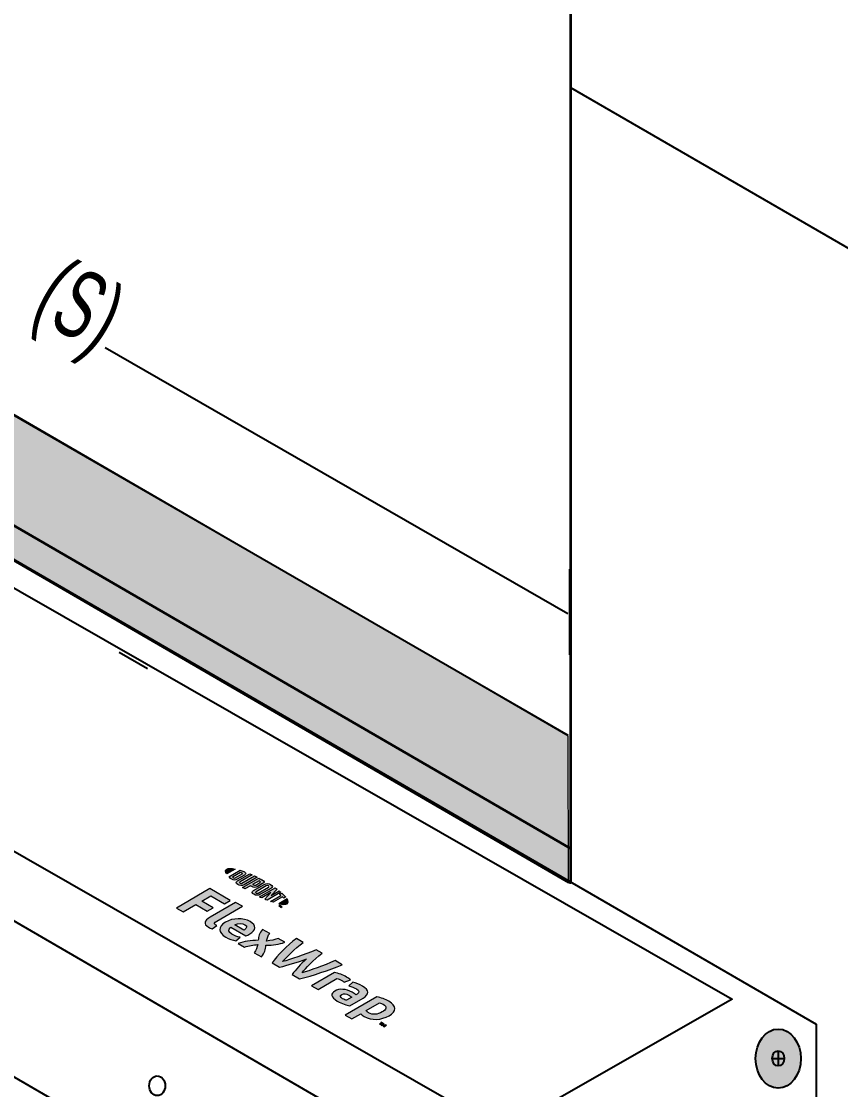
# Model space of a CAD drawing. Header units: inches. Extents: x -17.6 to 82.3, y -15.1 to 23.2.
# Drawn here: x 0.736 to 2.58, y -1.891 to 0.512 of the extents above; entities that cross this region are included whole.
import ezdxf

# ---------------------------------------------------------------- set-up
doc = ezdxf.new("R2010")
doc.units = ezdxf.units.IN
doc.header["$MEASUREMENT"] = 0
doc.layers.add('G-ANNO-TTLB', color=7, linetype='Continuous', lineweight=0)
doc.layers.add('TYVEK', color=7, linetype='Continuous', lineweight=0)

# ---------------------------------------------------------------- blocks, each defined once
blk = doc.blocks.new('Block_47')
at = {"layer": 'TYVEK', "true_color": 0x000000, "transparency": 33554687}
h = blk.add_hatch(color=18, dxfattribs=at)
h.dxf.hatch_style = 2
edge = h.paths.add_edge_path()
edge.add_spline(control_points=[(1.0852, -1.4827), (1.0852, -1.4827), (1.1601, -1.4391), (1.1601, -1.4391), (1.1601, -1.4391), (1.2061, -1.4655), (1.2061, -1.4655), (1.2061, -1.4655), (1.1931, -1.4731), (1.1931, -1.4731), (1.1931, -1.4731), (1.1625, -1.4556), (1.1625, -1.4556), (1.1625, -1.4556), (1.1422, -1.4674), (1.1422, -1.4674), (1.1422, -1.4674), (1.1679, -1.4821), (1.1679, -1.4821), (1.1679, -1.4821), (1.1548, -1.4897), (1.1548, -1.4897), (1.1548, -1.4897), (1.1291, -1.475), (1.1291, -1.475), (1.1291, -1.475), (1.1006, -1.4915), (1.1006, -1.4915), (1.1006, -1.4915), (1.0852, -1.4827), (1.0852, -1.4827)], knot_values=[0, 0, 0, 0, 1, 1, 1, 2, 2, 2, 3, 3, 3, 4, 4, 4, 5, 5, 5, 6, 6, 6, 7, 7, 7, 8, 8, 8, 9, 9, 9, 10, 10, 10, 10], degree=3, periodic=0)
h = blk.add_hatch(color=18, dxfattribs=at)
h.dxf.hatch_style = 2
edge = h.paths.add_edge_path()
edge.add_spline(control_points=[(1.176, -1.5119), (1.1703, -1.5153), (1.1687, -1.518), (1.173, -1.5205), (1.1741, -1.5211), (1.1752, -1.5216), (1.1764, -1.5221), (1.1764, -1.5221), (1.1658, -1.5295), (1.1658, -1.5295), (1.1634, -1.5285), (1.1596, -1.5269), (1.1574, -1.5256), (1.145, -1.5185), (1.1481, -1.511), (1.1609, -1.5035), (1.1609, -1.5035), (1.2181, -1.4703), (1.2181, -1.4703), (1.2181, -1.4703), (1.2339, -1.4784), (1.2339, -1.4784), (1.2339, -1.4784), (1.176, -1.5119), (1.176, -1.5119)], knot_values=[0, 0, 0, 0, 1, 1, 1, 2, 2, 2, 3, 3, 3, 4, 4, 4, 5, 5, 5, 6, 6, 6, 7, 7, 7, 8, 8, 8, 8], degree=3, periodic=0)
h = blk.add_hatch(color=18, dxfattribs=at)
h.dxf.hatch_style = 2
edge = h.paths.add_edge_path()
edge.add_spline(control_points=[(1.2164, -1.5204), (1.2164, -1.5204), (1.2369, -1.5322), (1.2369, -1.5322), (1.2369, -1.5322), (1.2382, -1.5315), (1.2382, -1.5315), (1.2442, -1.528), (1.2454, -1.5236), (1.2394, -1.5202), (1.2332, -1.5166), (1.2247, -1.5167), (1.2164, -1.5204)], knot_values=[0, 0, 0, 0, 1, 1, 1, 2, 2, 2, 3, 3, 3, 4, 4, 4, 4], degree=3, periodic=0)
edge = h.paths.add_edge_path()
edge.add_spline(control_points=[(1.2189, -1.5567), (1.2121, -1.5553), (1.2035, -1.5521), (1.1964, -1.548), (1.179, -1.538), (1.1781, -1.5249), (1.1958, -1.5145), (1.2129, -1.5046), (1.2353, -1.5042), (1.2512, -1.5133), (1.2654, -1.5214), (1.2647, -1.5325), (1.2503, -1.5409), (1.2471, -1.5427), (1.2441, -1.5442), (1.2418, -1.5454), (1.2418, -1.5454), (1.2076, -1.5258), (1.2076, -1.5258), (1.2005, -1.5315), (1.2017, -1.5367), (1.2103, -1.5417), (1.2156, -1.5447), (1.2219, -1.5469), (1.2285, -1.5485), (1.2285, -1.5485), (1.2189, -1.5567), (1.2189, -1.5567)], knot_values=[0, 0, 0, 0, 1, 1, 1, 2, 2, 2, 3, 3, 3, 4, 4, 4, 5, 5, 5, 6, 6, 6, 7, 7, 7, 8, 8, 8, 9, 9, 9, 9], degree=3, periodic=0)
h = blk.add_hatch(color=18, dxfattribs=at)
h.dxf.hatch_style = 2
edge = h.paths.add_edge_path()
edge.add_spline(control_points=[(1.2694, -1.5553), (1.2701, -1.5465), (1.2717, -1.5389), (1.2791, -1.5308), (1.2791, -1.5308), (1.2952, -1.54), (1.2952, -1.54), (1.2918, -1.5436), (1.2892, -1.5506), (1.2879, -1.5569), (1.2978, -1.5557), (1.3075, -1.5541), (1.3143, -1.551), (1.3143, -1.551), (1.3294, -1.5597), (1.3294, -1.5597), (1.3155, -1.5645), (1.3029, -1.5664), (1.2866, -1.5665), (1.2857, -1.576), (1.2835, -1.5834), (1.2765, -1.5925), (1.2765, -1.5925), (1.2604, -1.5833), (1.2604, -1.5833), (1.2642, -1.5785), (1.2668, -1.5707), (1.2682, -1.5647), (1.2582, -1.5658), (1.2478, -1.5673), (1.2387, -1.5708), (1.2387, -1.5708), (1.2243, -1.5625), (1.2243, -1.5625), (1.2381, -1.5576), (1.2517, -1.5555), (1.2694, -1.5553)], knot_values=[0, 0, 0, 0, 1, 1, 1, 2, 2, 2, 3, 3, 3, 4, 4, 4, 5, 5, 5, 6, 6, 6, 7, 7, 7, 8, 8, 8, 9, 9, 9, 10, 10, 10, 11, 11, 11, 12, 12, 12, 12], degree=3, periodic=0)
h = blk.add_hatch(color=18, dxfattribs=at)
h.dxf.hatch_style = 2
edge = h.paths.add_edge_path()
edge.add_spline(control_points=[(1.4421, -1.601), (1.4421, -1.601), (1.4579, -1.6101), (1.4579, -1.6101), (1.4288, -1.6222), (1.3922, -1.6352), (1.3625, -1.6419), (1.3625, -1.6419), (1.3455, -1.6321), (1.3455, -1.6321), (1.3536, -1.6213), (1.3646, -1.6095), (1.3782, -1.597), (1.3565, -1.6048), (1.3361, -1.6113), (1.3173, -1.616), (1.3173, -1.616), (1.3004, -1.6062), (1.3004, -1.6062), (1.3123, -1.5893), (1.3341, -1.5678), (1.3551, -1.551), (1.3551, -1.551), (1.3707, -1.56), (1.3707, -1.56), (1.3515, -1.5751), (1.3321, -1.5933), (1.324, -1.6031), (1.3412, -1.5985), (1.3731, -1.5883), (1.3995, -1.5766), (1.3995, -1.5766), (1.4134, -1.5845), (1.4134, -1.5845), (1.3933, -1.5999), (1.3757, -1.6183), (1.3679, -1.6283), (1.3847, -1.6235), (1.4163, -1.6123), (1.4421, -1.601)], knot_values=[0, 0, 0, 0, 1, 1, 1, 2, 2, 2, 3, 3, 3, 4, 4, 4, 5, 5, 5, 6, 6, 6, 7, 7, 7, 8, 8, 8, 9, 9, 9, 10, 10, 10, 11, 11, 11, 12, 12, 12, 13, 13, 13, 13], degree=3, periodic=0)
h = blk.add_hatch(color=18, dxfattribs=at)
h.dxf.hatch_style = 2
edge = h.paths.add_edge_path()
edge.add_spline(control_points=[(1.4682, -1.6379), (1.4721, -1.6401), (1.4753, -1.6425), (1.4769, -1.644), (1.4769, -1.644), (1.4627, -1.6498), (1.4627, -1.6498), (1.4615, -1.6484), (1.4594, -1.6469), (1.4572, -1.6456), (1.4532, -1.6433), (1.4497, -1.6422), (1.4464, -1.6415), (1.4464, -1.6415), (1.4044, -1.6659), (1.4044, -1.6659), (1.4044, -1.6659), (1.3895, -1.6574), (1.3895, -1.6574), (1.3895, -1.6574), (1.4408, -1.6276), (1.4408, -1.6276), (1.4495, -1.6293), (1.4604, -1.6334), (1.4682, -1.6379)], knot_values=[0, 0, 0, 0, 1, 1, 1, 2, 2, 2, 3, 3, 3, 4, 4, 4, 5, 5, 5, 6, 6, 6, 7, 7, 7, 8, 8, 8, 8], degree=3, periodic=0)
h = blk.add_hatch(color=18, dxfattribs=at)
h.dxf.hatch_style = 2
edge = h.paths.add_edge_path()
edge.add_spline(control_points=[(1.4682, -1.6901), (1.4682, -1.6901), (1.4797, -1.6834), (1.4797, -1.6834), (1.4777, -1.6817), (1.4755, -1.68), (1.4729, -1.6785), (1.4679, -1.6757), (1.4621, -1.6746), (1.4571, -1.6775), (1.4526, -1.6801), (1.4534, -1.6833), (1.4592, -1.6866), (1.4624, -1.6885), (1.4658, -1.6897), (1.4682, -1.6901)], knot_values=[0, 0, 0, 0, 1, 1, 1, 2, 2, 2, 3, 3, 3, 4, 4, 4, 5, 5, 5, 5], degree=3, periodic=0)
edge = h.paths.add_edge_path()
edge.add_spline(control_points=[(1.4471, -1.6919), (1.4323, -1.6834), (1.432, -1.675), (1.4416, -1.6694), (1.4522, -1.6632), (1.4672, -1.6646), (1.4803, -1.672), (1.4833, -1.6737), (1.4867, -1.6762), (1.489, -1.678), (1.489, -1.678), (1.4916, -1.6765), (1.4916, -1.6765), (1.4981, -1.6727), (1.4974, -1.6688), (1.4902, -1.6646), (1.4854, -1.6619), (1.4796, -1.6594), (1.4734, -1.6579), (1.4734, -1.6579), (1.4822, -1.6497), (1.4822, -1.6497), (1.4888, -1.6512), (1.4975, -1.6547), (1.5041, -1.6585), (1.52, -1.6676), (1.5195, -1.677), (1.5051, -1.6854), (1.5051, -1.6854), (1.4753, -1.7027), (1.4753, -1.7027), (1.4686, -1.7014), (1.4579, -1.6981), (1.4471, -1.6919)], knot_values=[0, 0, 0, 0, 1, 1, 1, 2, 2, 2, 3, 3, 3, 4, 4, 4, 5, 5, 5, 6, 6, 6, 7, 7, 7, 8, 8, 8, 9, 9, 9, 10, 10, 10, 11, 11, 11, 11], degree=3, periodic=0)
h = blk.add_hatch(color=18, dxfattribs=at)
h.dxf.hatch_style = 2
edge = h.paths.add_edge_path()
edge.add_spline(control_points=[(1.5175, -1.7182), (1.527, -1.7237), (1.5372, -1.7229), (1.5482, -1.7165), (1.5579, -1.7109), (1.5602, -1.7048), (1.5504, -1.6991), (1.5477, -1.6976), (1.5452, -1.6968), (1.542, -1.696), (1.542, -1.696), (1.5121, -1.7134), (1.5121, -1.7134), (1.5133, -1.7151), (1.5143, -1.7164), (1.5175, -1.7182)], knot_values=[0, 0, 0, 0, 1, 1, 1, 2, 2, 2, 3, 3, 3, 4, 4, 4, 5, 5, 5, 5], degree=3, periodic=0)
edge = h.paths.add_edge_path()
edge.add_spline(control_points=[(1.5076, -1.7264), (1.5039, -1.7243), (1.5017, -1.7225), (1.5, -1.7204), (1.5, -1.7204), (1.4796, -1.7322), (1.4796, -1.7322), (1.4796, -1.7322), (1.4648, -1.7237), (1.4648, -1.7237), (1.4648, -1.7237), (1.5362, -1.6823), (1.5362, -1.6823), (1.5452, -1.6842), (1.5556, -1.6881), (1.5633, -1.6925), (1.581, -1.7027), (1.5809, -1.715), (1.5638, -1.7249), (1.5462, -1.7351), (1.5245, -1.7361), (1.5076, -1.7264)], knot_values=[0, 0, 0, 0, 1, 1, 1, 2, 2, 2, 3, 3, 3, 4, 4, 4, 5, 5, 5, 6, 6, 6, 7, 7, 7, 7], degree=3, periodic=0)
h = blk.add_hatch(color=18, dxfattribs=at)
h.dxf.hatch_style = 2
edge = h.paths.add_edge_path()
edge.add_spline(control_points=[(1.5527, -1.7436), (1.552, -1.7447), (1.5516, -1.7455), (1.5512, -1.7464), (1.5528, -1.7462), (1.5542, -1.746), (1.5561, -1.7455), (1.5561, -1.7455), (1.5576, -1.7464), (1.5576, -1.7464), (1.5576, -1.7464), (1.5521, -1.7496), (1.5521, -1.7496), (1.5521, -1.7496), (1.5507, -1.7488), (1.5507, -1.7488), (1.5507, -1.7488), (1.5533, -1.7473), (1.5533, -1.7473), (1.5533, -1.7473), (1.5542, -1.7469), (1.5542, -1.7469), (1.553, -1.7471), (1.5516, -1.7473), (1.5504, -1.7475), (1.5504, -1.7475), (1.5494, -1.7469), (1.5494, -1.7469), (1.5496, -1.7462), (1.55, -1.7454), (1.5504, -1.7446), (1.5504, -1.7446), (1.5496, -1.7452), (1.5496, -1.7452), (1.5496, -1.7452), (1.547, -1.7467), (1.547, -1.7467), (1.547, -1.7467), (1.5456, -1.7459), (1.5456, -1.7459), (1.5456, -1.7459), (1.5512, -1.7427), (1.5512, -1.7427), (1.5512, -1.7427), (1.5527, -1.7436), (1.5527, -1.7436)], knot_values=[0, 0, 0, 0, 1, 1, 1, 2, 2, 2, 3, 3, 3, 4, 4, 4, 5, 5, 5, 6, 6, 6, 7, 7, 7, 8, 8, 8, 9, 9, 9, 10, 10, 10, 11, 11, 11, 12, 12, 12, 13, 13, 13, 14, 14, 14, 15, 15, 15, 15], degree=3, periodic=0)
edge = h.paths.add_edge_path()
edge.add_spline(control_points=[(1.5463, -1.7413), (1.5463, -1.7413), (1.5448, -1.7405), (1.5448, -1.7405), (1.5448, -1.7405), (1.5461, -1.7397), (1.5461, -1.7397), (1.5461, -1.7397), (1.5506, -1.7423), (1.5506, -1.7423), (1.5506, -1.7423), (1.5493, -1.743), (1.5493, -1.743), (1.5493, -1.743), (1.5478, -1.7422), (1.5478, -1.7422), (1.5478, -1.7422), (1.5435, -1.7447), (1.5435, -1.7447), (1.5435, -1.7447), (1.542, -1.7438), (1.542, -1.7438), (1.542, -1.7438), (1.5463, -1.7413), (1.5463, -1.7413)], knot_values=[0, 0, 0, 0, 1, 1, 1, 2, 2, 2, 3, 3, 3, 4, 4, 4, 5, 5, 5, 6, 6, 6, 7, 7, 7, 8, 8, 8, 8], degree=3, periodic=0)
at = {"layer": 'TYVEK'}
for points, knots in [([(1.0852, -1.4827), (1.0852, -1.4827), (1.1601, -1.4391), (1.1601, -1.4391), (1.1601, -1.4391), (1.2061, -1.4655), (1.2061, -1.4655), (1.2061, -1.4655), (1.1931, -1.4731), (1.1931, -1.4731), (1.1931, -1.4731), (1.1625, -1.4556), (1.1625, -1.4556), (1.1625, -1.4556), (1.1422, -1.4674), (1.1422, -1.4674), (1.1422, -1.4674), (1.1679, -1.4821), (1.1679, -1.4821), (1.1679, -1.4821), (1.1548, -1.4897), (1.1548, -1.4897), (1.1548, -1.4897), (1.1291, -1.475), (1.1291, -1.475), (1.1291, -1.475), (1.1006, -1.4915), (1.1006, -1.4915), (1.1006, -1.4915), (1.0852, -1.4827), (1.0852, -1.4827)], [0, 0, 0, 0, 1, 1, 1, 2, 2, 2, 3, 3, 3, 4, 4, 4, 5, 5, 5, 6, 6, 6, 7, 7, 7, 8, 8, 8, 9, 9, 9, 10, 10, 10, 10]), ([(1.176, -1.5119), (1.1703, -1.5153), (1.1687, -1.518), (1.173, -1.5205), (1.1741, -1.5211), (1.1752, -1.5216), (1.1764, -1.5221), (1.1764, -1.5221), (1.1658, -1.5295), (1.1658, -1.5295), (1.1634, -1.5285), (1.1596, -1.5269), (1.1574, -1.5256), (1.145, -1.5185), (1.1481, -1.511), (1.1609, -1.5035), (1.1609, -1.5035), (1.2181, -1.4703), (1.2181, -1.4703), (1.2181, -1.4703), (1.2339, -1.4784), (1.2339, -1.4784), (1.2339, -1.4784), (1.176, -1.5119), (1.176, -1.5119)], [0, 0, 0, 0, 1, 1, 1, 2, 2, 2, 3, 3, 3, 4, 4, 4, 5, 5, 5, 6, 6, 6, 7, 7, 7, 8, 8, 8, 8]), ([(1.2189, -1.5567), (1.2121, -1.5553), (1.2035, -1.5521), (1.1964, -1.548), (1.179, -1.538), (1.1781, -1.5249), (1.1958, -1.5145), (1.2129, -1.5046), (1.2353, -1.5042), (1.2512, -1.5133), (1.2654, -1.5214), (1.2647, -1.5325), (1.2503, -1.5409), (1.2471, -1.5427), (1.2441, -1.5442), (1.2418, -1.5454), (1.2418, -1.5454), (1.2076, -1.5258), (1.2076, -1.5258), (1.2005, -1.5315), (1.2017, -1.5367), (1.2103, -1.5417), (1.2156, -1.5447), (1.2219, -1.5469), (1.2285, -1.5485), (1.2285, -1.5485), (1.2189, -1.5567), (1.2189, -1.5567)], [0, 0, 0, 0, 1, 1, 1, 2, 2, 2, 3, 3, 3, 4, 4, 4, 5, 5, 5, 6, 6, 6, 7, 7, 7, 8, 8, 8, 9, 9, 9, 9]), ([(1.2164, -1.5204), (1.2164, -1.5204), (1.2369, -1.5322), (1.2369, -1.5322), (1.2369, -1.5322), (1.2382, -1.5315), (1.2382, -1.5315), (1.2442, -1.528), (1.2454, -1.5236), (1.2394, -1.5202), (1.2332, -1.5166), (1.2247, -1.5167), (1.2164, -1.5204)], [0, 0, 0, 0, 1, 1, 1, 2, 2, 2, 3, 3, 3, 4, 4, 4, 4]), ([(1.2694, -1.5553), (1.2701, -1.5465), (1.2717, -1.5389), (1.2791, -1.5308), (1.2791, -1.5308), (1.2952, -1.54), (1.2952, -1.54), (1.2918, -1.5436), (1.2892, -1.5506), (1.2879, -1.5569), (1.2978, -1.5557), (1.3075, -1.5541), (1.3143, -1.551), (1.3143, -1.551), (1.3294, -1.5597), (1.3294, -1.5597), (1.3155, -1.5645), (1.3029, -1.5664), (1.2866, -1.5665), (1.2857, -1.576), (1.2835, -1.5834), (1.2765, -1.5925), (1.2765, -1.5925), (1.2604, -1.5833), (1.2604, -1.5833), (1.2642, -1.5785), (1.2668, -1.5707), (1.2682, -1.5647), (1.2582, -1.5658), (1.2478, -1.5673), (1.2387, -1.5708), (1.2387, -1.5708), (1.2243, -1.5625), (1.2243, -1.5625), (1.2381, -1.5576), (1.2517, -1.5555), (1.2694, -1.5553)], [0, 0, 0, 0, 1, 1, 1, 2, 2, 2, 3, 3, 3, 4, 4, 4, 5, 5, 5, 6, 6, 6, 7, 7, 7, 8, 8, 8, 9, 9, 9, 10, 10, 10, 11, 11, 11, 12, 12, 12, 12]), ([(1.4421, -1.601), (1.4421, -1.601), (1.4579, -1.6101), (1.4579, -1.6101), (1.4288, -1.6222), (1.3922, -1.6352), (1.3625, -1.6419), (1.3625, -1.6419), (1.3455, -1.6321), (1.3455, -1.6321), (1.3536, -1.6213), (1.3646, -1.6095), (1.3782, -1.597), (1.3565, -1.6048), (1.3361, -1.6113), (1.3173, -1.616), (1.3173, -1.616), (1.3004, -1.6062), (1.3004, -1.6062), (1.3123, -1.5893), (1.3341, -1.5678), (1.3551, -1.551), (1.3551, -1.551), (1.3707, -1.56), (1.3707, -1.56), (1.3515, -1.5751), (1.3321, -1.5933), (1.324, -1.6031), (1.3412, -1.5985), (1.3731, -1.5883), (1.3995, -1.5766), (1.3995, -1.5766), (1.4134, -1.5845), (1.4134, -1.5845), (1.3933, -1.5999), (1.3757, -1.6183), (1.3679, -1.6283), (1.3847, -1.6235), (1.4163, -1.6123), (1.4421, -1.601)], [0, 0, 0, 0, 1, 1, 1, 2, 2, 2, 3, 3, 3, 4, 4, 4, 5, 5, 5, 6, 6, 6, 7, 7, 7, 8, 8, 8, 9, 9, 9, 10, 10, 10, 11, 11, 11, 12, 12, 12, 13, 13, 13, 13]), ([(1.4682, -1.6379), (1.4721, -1.6401), (1.4753, -1.6425), (1.4769, -1.644), (1.4769, -1.644), (1.4627, -1.6498), (1.4627, -1.6498), (1.4615, -1.6484), (1.4594, -1.6469), (1.4572, -1.6456), (1.4532, -1.6433), (1.4497, -1.6422), (1.4464, -1.6415), (1.4464, -1.6415), (1.4044, -1.6659), (1.4044, -1.6659), (1.4044, -1.6659), (1.3895, -1.6574), (1.3895, -1.6574), (1.3895, -1.6574), (1.4408, -1.6276), (1.4408, -1.6276), (1.4495, -1.6293), (1.4604, -1.6334), (1.4682, -1.6379)], [0, 0, 0, 0, 1, 1, 1, 2, 2, 2, 3, 3, 3, 4, 4, 4, 5, 5, 5, 6, 6, 6, 7, 7, 7, 8, 8, 8, 8]), ([(1.4471, -1.6919), (1.4323, -1.6834), (1.432, -1.675), (1.4416, -1.6694), (1.4522, -1.6632), (1.4672, -1.6646), (1.4803, -1.672), (1.4833, -1.6737), (1.4867, -1.6762), (1.489, -1.678), (1.489, -1.678), (1.4916, -1.6765), (1.4916, -1.6765), (1.4981, -1.6727), (1.4974, -1.6688), (1.4902, -1.6646), (1.4854, -1.6619), (1.4796, -1.6594), (1.4734, -1.6579), (1.4734, -1.6579), (1.4822, -1.6497), (1.4822, -1.6497), (1.4888, -1.6512), (1.4975, -1.6547), (1.5041, -1.6585), (1.52, -1.6676), (1.5195, -1.677), (1.5051, -1.6854), (1.5051, -1.6854), (1.4753, -1.7027), (1.4753, -1.7027), (1.4686, -1.7014), (1.4579, -1.6981), (1.4471, -1.6919)], [0, 0, 0, 0, 1, 1, 1, 2, 2, 2, 3, 3, 3, 4, 4, 4, 5, 5, 5, 6, 6, 6, 7, 7, 7, 8, 8, 8, 9, 9, 9, 10, 10, 10, 11, 11, 11, 11]), ([(1.4682, -1.6901), (1.4682, -1.6901), (1.4797, -1.6834), (1.4797, -1.6834), (1.4777, -1.6817), (1.4755, -1.68), (1.4729, -1.6785), (1.4679, -1.6757), (1.4621, -1.6746), (1.4571, -1.6775), (1.4526, -1.6801), (1.4534, -1.6833), (1.4592, -1.6866), (1.4624, -1.6885), (1.4658, -1.6897), (1.4682, -1.6901)], [0, 0, 0, 0, 1, 1, 1, 2, 2, 2, 3, 3, 3, 4, 4, 4, 5, 5, 5, 5]), ([(1.5076, -1.7264), (1.5039, -1.7243), (1.5017, -1.7225), (1.5, -1.7204), (1.5, -1.7204), (1.4796, -1.7322), (1.4796, -1.7322), (1.4796, -1.7322), (1.4648, -1.7237), (1.4648, -1.7237), (1.4648, -1.7237), (1.5362, -1.6823), (1.5362, -1.6823), (1.5452, -1.6842), (1.5556, -1.6881), (1.5633, -1.6925), (1.581, -1.7027), (1.5809, -1.715), (1.5638, -1.7249), (1.5462, -1.7351), (1.5245, -1.7361), (1.5076, -1.7264)], [0, 0, 0, 0, 1, 1, 1, 2, 2, 2, 3, 3, 3, 4, 4, 4, 5, 5, 5, 6, 6, 6, 7, 7, 7, 7]), ([(1.5175, -1.7182), (1.527, -1.7237), (1.5372, -1.7229), (1.5482, -1.7165), (1.5579, -1.7109), (1.5602, -1.7048), (1.5504, -1.6991), (1.5477, -1.6976), (1.5452, -1.6968), (1.542, -1.696), (1.542, -1.696), (1.5121, -1.7134), (1.5121, -1.7134), (1.5133, -1.7151), (1.5143, -1.7164), (1.5175, -1.7182)], [0, 0, 0, 0, 1, 1, 1, 2, 2, 2, 3, 3, 3, 4, 4, 4, 5, 5, 5, 5]), ([(1.5463, -1.7413), (1.5463, -1.7413), (1.5448, -1.7405), (1.5448, -1.7405), (1.5448, -1.7405), (1.5461, -1.7397), (1.5461, -1.7397), (1.5461, -1.7397), (1.5506, -1.7423), (1.5506, -1.7423), (1.5506, -1.7423), (1.5493, -1.743), (1.5493, -1.743), (1.5493, -1.743), (1.5478, -1.7422), (1.5478, -1.7422), (1.5478, -1.7422), (1.5435, -1.7447), (1.5435, -1.7447), (1.5435, -1.7447), (1.542, -1.7438), (1.542, -1.7438), (1.542, -1.7438), (1.5463, -1.7413), (1.5463, -1.7413)], [0, 0, 0, 0, 1, 1, 1, 2, 2, 2, 3, 3, 3, 4, 4, 4, 5, 5, 5, 6, 6, 6, 7, 7, 7, 8, 8, 8, 8]), ([(1.5527, -1.7436), (1.552, -1.7447), (1.5516, -1.7455), (1.5512, -1.7464), (1.5528, -1.7462), (1.5542, -1.746), (1.5561, -1.7455), (1.5561, -1.7455), (1.5576, -1.7464), (1.5576, -1.7464), (1.5576, -1.7464), (1.5521, -1.7496), (1.5521, -1.7496), (1.5521, -1.7496), (1.5507, -1.7488), (1.5507, -1.7488), (1.5507, -1.7488), (1.5533, -1.7473), (1.5533, -1.7473), (1.5533, -1.7473), (1.5542, -1.7469), (1.5542, -1.7469), (1.553, -1.7471), (1.5516, -1.7473), (1.5504, -1.7475), (1.5504, -1.7475), (1.5494, -1.7469), (1.5494, -1.7469), (1.5496, -1.7462), (1.55, -1.7454), (1.5504, -1.7446), (1.5504, -1.7446), (1.5496, -1.7452), (1.5496, -1.7452), (1.5496, -1.7452), (1.547, -1.7467), (1.547, -1.7467), (1.547, -1.7467), (1.5456, -1.7459), (1.5456, -1.7459), (1.5456, -1.7459), (1.5512, -1.7427), (1.5512, -1.7427), (1.5512, -1.7427), (1.5527, -1.7436), (1.5527, -1.7436)], [0, 0, 0, 0, 1, 1, 1, 2, 2, 2, 3, 3, 3, 4, 4, 4, 5, 5, 5, 6, 6, 6, 7, 7, 7, 8, 8, 8, 9, 9, 9, 10, 10, 10, 11, 11, 11, 12, 12, 12, 13, 13, 13, 14, 14, 14, 15, 15, 15, 15])]:
    blk.add_open_spline(points, degree=3, knots=knots, dxfattribs=at)
blk = doc.blocks.new('Block_48')
at = {"layer": 'TYVEK', "true_color": 0x000000, "transparency": 33554687}
h = blk.add_hatch(color=18, dxfattribs=at)
h.dxf.hatch_style = 2
edge = h.paths.add_edge_path()
edge.add_spline(control_points=[(1.1986, -1.3951), (1.1951, -1.3971), (1.1953, -1.4009), (1.1984, -1.4059), (1.1984, -1.4059), (1.2172, -1.3949), (1.2172, -1.3949), (1.2086, -1.3931), (1.202, -1.3931), (1.1986, -1.3951)], knot_values=[0, 0, 0, 0, 1, 1, 1, 2, 2, 2, 3, 3, 3, 3], degree=3, periodic=0)
h = blk.add_hatch(color=18, dxfattribs=at)
h.dxf.hatch_style = 2
edge = h.paths.add_edge_path()
edge.add_spline(control_points=[(1.2178, -1.415), (1.2164, -1.4158), (1.215, -1.4156), (1.214, -1.415), (1.2132, -1.4145), (1.2122, -1.4136), (1.2115, -1.4129), (1.2115, -1.4129), (1.2295, -1.4025), (1.2295, -1.4025), (1.2308, -1.4029), (1.2323, -1.4034), (1.2331, -1.4039), (1.2342, -1.4045), (1.2346, -1.4053), (1.2331, -1.4061), (1.2331, -1.4061), (1.2178, -1.415), (1.2178, -1.415)], knot_values=[0, 0, 0, 0, 1, 1, 1, 2, 2, 2, 3, 3, 3, 4, 4, 4, 5, 5, 5, 6, 6, 6, 6], degree=3, periodic=0)
edge = h.paths.add_edge_path()
edge.add_spline(control_points=[(1.2385, -1.4016), (1.2369, -1.4006), (1.234, -1.3995), (1.2284, -1.3978), (1.2284, -1.3978), (1.2035, -1.4123), (1.2035, -1.4123), (1.2061, -1.4151), (1.2083, -1.4172), (1.21, -1.4181), (1.2138, -1.4203), (1.2182, -1.4202), (1.2219, -1.4181), (1.2219, -1.4181), (1.2384, -1.4084), (1.2384, -1.4084), (1.2421, -1.4063), (1.2423, -1.4037), (1.2385, -1.4016)], knot_values=[0, 0, 0, 0, 1, 1, 1, 2, 2, 2, 3, 3, 3, 4, 4, 4, 5, 5, 5, 6, 6, 6, 6], degree=3, periodic=0)
h = blk.add_hatch(color=18, dxfattribs=at)
h.dxf.hatch_style = 2
edge = h.paths.add_edge_path()
edge.add_spline(control_points=[(1.2328, -1.427), (1.2314, -1.4278), (1.23, -1.428), (1.2284, -1.4269), (1.2268, -1.4257), (1.2271, -1.425), (1.2288, -1.424), (1.2288, -1.424), (1.2559, -1.4083), (1.2559, -1.4083), (1.2546, -1.4077), (1.2516, -1.4064), (1.2503, -1.4058), (1.2503, -1.4058), (1.2228, -1.4217), (1.2228, -1.4217), (1.2185, -1.4243), (1.2189, -1.4265), (1.2234, -1.4298), (1.2275, -1.4327), (1.2327, -1.433), (1.2376, -1.4302), (1.2376, -1.4302), (1.2666, -1.4133), (1.2666, -1.4133), (1.2655, -1.4128), (1.2621, -1.4111), (1.261, -1.4106), (1.261, -1.4106), (1.2328, -1.427), (1.2328, -1.427)], knot_values=[0, 0, 0, 0, 1, 1, 1, 2, 2, 2, 3, 3, 3, 4, 4, 4, 5, 5, 5, 6, 6, 6, 7, 7, 7, 8, 8, 8, 9, 9, 9, 10, 10, 10, 10], degree=3, periodic=0)
h = blk.add_hatch(color=18, dxfattribs=at)
h.dxf.hatch_style = 2
edge = h.paths.add_edge_path()
edge.add_spline(control_points=[(1.2636, -1.4309), (1.262, -1.4318), (1.2607, -1.4319), (1.2586, -1.4307), (1.2586, -1.4307), (1.2568, -1.4297), (1.2568, -1.4297), (1.2568, -1.4297), (1.2712, -1.4213), (1.2712, -1.4213), (1.272, -1.4218), (1.2725, -1.422), (1.2729, -1.4223), (1.2752, -1.4236), (1.2748, -1.4243), (1.2732, -1.4253), (1.2732, -1.4253), (1.2636, -1.4309), (1.2636, -1.4309)], knot_values=[0, 0, 0, 0, 1, 1, 1, 2, 2, 2, 3, 3, 3, 4, 4, 4, 5, 5, 5, 6, 6, 6, 6], degree=3, periodic=0)
edge = h.paths.add_edge_path()
edge.add_spline(control_points=[(1.2784, -1.4195), (1.2775, -1.419), (1.2741, -1.4171), (1.2709, -1.4155), (1.2709, -1.4155), (1.2343, -1.4367), (1.2343, -1.4367), (1.2353, -1.4374), (1.2378, -1.439), (1.2393, -1.4398), (1.2393, -1.4398), (1.2517, -1.4326), (1.2517, -1.4326), (1.2517, -1.4326), (1.2537, -1.4338), (1.2537, -1.4338), (1.2591, -1.4369), (1.2638, -1.4368), (1.2685, -1.4341), (1.2685, -1.4341), (1.2792, -1.4278), (1.2792, -1.4278), (1.2838, -1.4252), (1.2835, -1.4224), (1.2784, -1.4195)], knot_values=[0, 0, 0, 0, 1, 1, 1, 2, 2, 2, 3, 3, 3, 4, 4, 4, 5, 5, 5, 6, 6, 6, 7, 7, 7, 8, 8, 8, 8], degree=3, periodic=0)
h = blk.add_hatch(color=18, dxfattribs=at)
h.dxf.hatch_style = 2
edge = h.paths.add_edge_path()
edge.add_spline(control_points=[(1.2693, -1.4489), (1.2679, -1.4497), (1.2667, -1.4499), (1.2648, -1.4489), (1.2628, -1.4478), (1.2631, -1.4471), (1.2646, -1.4462), (1.2646, -1.4462), (1.2874, -1.433), (1.2874, -1.433), (1.2889, -1.4321), (1.2902, -1.4319), (1.2921, -1.433), (1.2938, -1.4341), (1.2936, -1.4348), (1.2921, -1.4357), (1.2921, -1.4357), (1.2693, -1.4489), (1.2693, -1.4489)], knot_values=[0, 0, 0, 0, 1, 1, 1, 2, 2, 2, 3, 3, 3, 4, 4, 4, 5, 5, 5, 6, 6, 6, 6], degree=3, periodic=0)
edge = h.paths.add_edge_path()
edge.add_spline(control_points=[(1.2972, -1.4301), (1.2926, -1.4272), (1.2876, -1.4267), (1.2828, -1.4295), (1.2828, -1.4295), (1.2589, -1.4434), (1.2589, -1.4434), (1.2539, -1.4464), (1.2544, -1.4491), (1.2596, -1.4518), (1.2648, -1.4546), (1.2693, -1.455), (1.2747, -1.4518), (1.2747, -1.4518), (1.2975, -1.4386), (1.2975, -1.4386), (1.3026, -1.4356), (1.3021, -1.4332), (1.2972, -1.4301)], knot_values=[0, 0, 0, 0, 1, 1, 1, 2, 2, 2, 3, 3, 3, 4, 4, 4, 5, 5, 5, 6, 6, 6, 6], degree=3, periodic=0)
h = blk.add_hatch(color=18, dxfattribs=at)
h.dxf.hatch_style = 2
edge = h.paths.add_edge_path()
edge.add_spline(control_points=[(1.2987, -1.4545), (1.2987, -1.4545), (1.3116, -1.4404), (1.3116, -1.4404), (1.3102, -1.4394), (1.3085, -1.4382), (1.3072, -1.4372), (1.3072, -1.4372), (1.2721, -1.4576), (1.2721, -1.4576), (1.2733, -1.4581), (1.2762, -1.4595), (1.2777, -1.4601), (1.2777, -1.4601), (1.2979, -1.4479), (1.2979, -1.4479), (1.2979, -1.4479), (1.2842, -1.4629), (1.2842, -1.4629), (1.2857, -1.4635), (1.2879, -1.4644), (1.2894, -1.465), (1.2894, -1.465), (1.3202, -1.4471), (1.3202, -1.4471), (1.3191, -1.4462), (1.3172, -1.4447), (1.3162, -1.4439), (1.3162, -1.4439), (1.2987, -1.4545), (1.2987, -1.4545)], knot_values=[0, 0, 0, 0, 1, 1, 1, 2, 2, 2, 3, 3, 3, 4, 4, 4, 5, 5, 5, 6, 6, 6, 7, 7, 7, 8, 8, 8, 9, 9, 9, 10, 10, 10, 10], degree=3, periodic=0)
h = blk.add_hatch(color=18, dxfattribs=at)
h.dxf.hatch_style = 2
edge = h.paths.add_edge_path()
edge.add_spline(control_points=[(1.3173, -1.4517), (1.3184, -1.4526), (1.3194, -1.4535), (1.3204, -1.4543), (1.3204, -1.4543), (1.297, -1.4679), (1.297, -1.4679), (1.2984, -1.4684), (1.3011, -1.4692), (1.3029, -1.4698), (1.3029, -1.4698), (1.3239, -1.4576), (1.3239, -1.4576), (1.3249, -1.4586), (1.3258, -1.4595), (1.3266, -1.4604), (1.3266, -1.4604), (1.3311, -1.4578), (1.3311, -1.4578), (1.3287, -1.4549), (1.3258, -1.4521), (1.3222, -1.4489), (1.3222, -1.4489), (1.3173, -1.4517), (1.3173, -1.4517)], knot_values=[0, 0, 0, 0, 1, 1, 1, 2, 2, 2, 3, 3, 3, 4, 4, 4, 5, 5, 5, 6, 6, 6, 7, 7, 7, 8, 8, 8, 8], degree=3, periodic=0)
h = blk.add_hatch(color=18, dxfattribs=at)
h.dxf.hatch_style = 2
edge = h.paths.add_edge_path()
edge.add_spline(control_points=[(1.3344, -1.473), (1.3309, -1.475), (1.3243, -1.475), (1.3157, -1.4732), (1.3157, -1.4732), (1.3345, -1.4623), (1.3345, -1.4623), (1.3376, -1.4672), (1.3378, -1.471), (1.3344, -1.473)], knot_values=[0, 0, 0, 0, 1, 1, 1, 2, 2, 2, 3, 3, 3, 3], degree=3, periodic=0)
h = blk.add_hatch(color=18, dxfattribs=at)
h.dxf.hatch_style = 2
edge = h.paths.add_edge_path()
edge.add_spline(control_points=[(1.3203, -1.478), (1.3203, -1.478), (1.3209, -1.4783), (1.3209, -1.4783), (1.3209, -1.4783), (1.3204, -1.4796), (1.3204, -1.4796), (1.3204, -1.4796), (1.3225, -1.4793), (1.3225, -1.4793), (1.3225, -1.4793), (1.323, -1.4796), (1.323, -1.4796), (1.323, -1.4796), (1.3203, -1.4812), (1.3203, -1.4812), (1.3203, -1.4812), (1.3198, -1.4809), (1.3198, -1.4809), (1.3198, -1.4809), (1.3218, -1.4798), (1.3218, -1.4798), (1.3218, -1.4798), (1.3196, -1.48), (1.3196, -1.48), (1.3196, -1.48), (1.3196, -1.48), (1.3196, -1.48), (1.3196, -1.48), (1.32, -1.4788), (1.32, -1.4788), (1.32, -1.4788), (1.3181, -1.4799), (1.3181, -1.4799), (1.3181, -1.4799), (1.3176, -1.4796), (1.3176, -1.4796), (1.3176, -1.4796), (1.3203, -1.478), (1.3203, -1.478)], knot_values=[0, 0, 0, 0, 1, 1, 1, 2, 2, 2, 3, 3, 3, 4, 4, 4, 5, 5, 5, 6, 6, 6, 7, 7, 7, 8, 8, 8, 9, 9, 9, 10, 10, 10, 11, 11, 11, 12, 12, 12, 13, 13, 13, 13], degree=3, periodic=0)
edge = h.paths.add_edge_path()
edge.add_spline(control_points=[(1.3179, -1.4772), (1.3179, -1.4772), (1.317, -1.4767), (1.317, -1.4767), (1.317, -1.4767), (1.3175, -1.4764), (1.3175, -1.4764), (1.3175, -1.4764), (1.3197, -1.4777), (1.3197, -1.4777), (1.3197, -1.4777), (1.3192, -1.478), (1.3192, -1.478), (1.3192, -1.478), (1.3184, -1.4775), (1.3184, -1.4775), (1.3184, -1.4775), (1.3162, -1.4788), (1.3162, -1.4788), (1.3162, -1.4788), (1.3156, -1.4785), (1.3156, -1.4785), (1.3156, -1.4785), (1.3179, -1.4772), (1.3179, -1.4772)], knot_values=[0, 0, 0, 0, 1, 1, 1, 2, 2, 2, 3, 3, 3, 4, 4, 4, 5, 5, 5, 6, 6, 6, 7, 7, 7, 8, 8, 8, 8], degree=3, periodic=0)
at = {"layer": 'TYVEK'}
for points, knots in [([(1.1986, -1.3951), (1.1951, -1.3971), (1.1953, -1.4009), (1.1984, -1.4059), (1.1984, -1.4059), (1.2172, -1.3949), (1.2172, -1.3949), (1.2086, -1.3931), (1.202, -1.3931), (1.1986, -1.3951)], [0, 0, 0, 0, 1, 1, 1, 2, 2, 2, 3, 3, 3, 3]), ([(1.2385, -1.4016), (1.2369, -1.4006), (1.234, -1.3995), (1.2284, -1.3978), (1.2284, -1.3978), (1.2035, -1.4123), (1.2035, -1.4123), (1.2061, -1.4151), (1.2083, -1.4172), (1.21, -1.4181), (1.2138, -1.4203), (1.2182, -1.4202), (1.2219, -1.4181), (1.2219, -1.4181), (1.2384, -1.4084), (1.2384, -1.4084), (1.2421, -1.4063), (1.2423, -1.4037), (1.2385, -1.4016)], [0, 0, 0, 0, 1, 1, 1, 2, 2, 2, 3, 3, 3, 4, 4, 4, 5, 5, 5, 6, 6, 6, 6]), ([(1.2178, -1.415), (1.2164, -1.4158), (1.215, -1.4156), (1.214, -1.415), (1.2132, -1.4145), (1.2122, -1.4136), (1.2115, -1.4129), (1.2115, -1.4129), (1.2295, -1.4025), (1.2295, -1.4025), (1.2308, -1.4029), (1.2323, -1.4034), (1.2331, -1.4039), (1.2342, -1.4045), (1.2346, -1.4053), (1.2331, -1.4061), (1.2331, -1.4061), (1.2178, -1.415), (1.2178, -1.415)], [0, 0, 0, 0, 1, 1, 1, 2, 2, 2, 3, 3, 3, 4, 4, 4, 5, 5, 5, 6, 6, 6, 6]), ([(1.2328, -1.427), (1.2314, -1.4278), (1.23, -1.428), (1.2284, -1.4269), (1.2268, -1.4257), (1.2271, -1.425), (1.2288, -1.424), (1.2288, -1.424), (1.2559, -1.4083), (1.2559, -1.4083), (1.2546, -1.4077), (1.2516, -1.4064), (1.2503, -1.4058), (1.2503, -1.4058), (1.2228, -1.4217), (1.2228, -1.4217), (1.2185, -1.4243), (1.2189, -1.4265), (1.2234, -1.4298), (1.2275, -1.4327), (1.2327, -1.433), (1.2376, -1.4302), (1.2376, -1.4302), (1.2666, -1.4133), (1.2666, -1.4133), (1.2655, -1.4128), (1.2621, -1.4111), (1.261, -1.4106), (1.261, -1.4106), (1.2328, -1.427), (1.2328, -1.427)], [0, 0, 0, 0, 1, 1, 1, 2, 2, 2, 3, 3, 3, 4, 4, 4, 5, 5, 5, 6, 6, 6, 7, 7, 7, 8, 8, 8, 9, 9, 9, 10, 10, 10, 10]), ([(1.2784, -1.4195), (1.2775, -1.419), (1.2741, -1.4171), (1.2709, -1.4155), (1.2709, -1.4155), (1.2343, -1.4367), (1.2343, -1.4367), (1.2353, -1.4374), (1.2378, -1.439), (1.2393, -1.4398), (1.2393, -1.4398), (1.2517, -1.4326), (1.2517, -1.4326), (1.2517, -1.4326), (1.2537, -1.4338), (1.2537, -1.4338), (1.2591, -1.4369), (1.2638, -1.4368), (1.2685, -1.4341), (1.2685, -1.4341), (1.2792, -1.4278), (1.2792, -1.4278), (1.2838, -1.4252), (1.2835, -1.4224), (1.2784, -1.4195)], [0, 0, 0, 0, 1, 1, 1, 2, 2, 2, 3, 3, 3, 4, 4, 4, 5, 5, 5, 6, 6, 6, 7, 7, 7, 8, 8, 8, 8]), ([(1.2972, -1.4301), (1.2926, -1.4272), (1.2876, -1.4267), (1.2828, -1.4295), (1.2828, -1.4295), (1.2589, -1.4434), (1.2589, -1.4434), (1.2539, -1.4464), (1.2544, -1.4491), (1.2596, -1.4518), (1.2648, -1.4546), (1.2693, -1.455), (1.2747, -1.4518), (1.2747, -1.4518), (1.2975, -1.4386), (1.2975, -1.4386), (1.3026, -1.4356), (1.3021, -1.4332), (1.2972, -1.4301)], [0, 0, 0, 0, 1, 1, 1, 2, 2, 2, 3, 3, 3, 4, 4, 4, 5, 5, 5, 6, 6, 6, 6]), ([(1.2636, -1.4309), (1.262, -1.4318), (1.2607, -1.4319), (1.2586, -1.4307), (1.2586, -1.4307), (1.2568, -1.4297), (1.2568, -1.4297), (1.2568, -1.4297), (1.2712, -1.4213), (1.2712, -1.4213), (1.272, -1.4218), (1.2725, -1.422), (1.2729, -1.4223), (1.2752, -1.4236), (1.2748, -1.4243), (1.2732, -1.4253), (1.2732, -1.4253), (1.2636, -1.4309), (1.2636, -1.4309)], [0, 0, 0, 0, 1, 1, 1, 2, 2, 2, 3, 3, 3, 4, 4, 4, 5, 5, 5, 6, 6, 6, 6]), ([(1.2693, -1.4489), (1.2679, -1.4497), (1.2667, -1.4499), (1.2648, -1.4489), (1.2628, -1.4478), (1.2631, -1.4471), (1.2646, -1.4462), (1.2646, -1.4462), (1.2874, -1.433), (1.2874, -1.433), (1.2889, -1.4321), (1.2902, -1.4319), (1.2921, -1.433), (1.2938, -1.4341), (1.2936, -1.4348), (1.2921, -1.4357), (1.2921, -1.4357), (1.2693, -1.4489), (1.2693, -1.4489)], [0, 0, 0, 0, 1, 1, 1, 2, 2, 2, 3, 3, 3, 4, 4, 4, 5, 5, 5, 6, 6, 6, 6]), ([(1.2987, -1.4545), (1.2987, -1.4545), (1.3116, -1.4404), (1.3116, -1.4404), (1.3102, -1.4394), (1.3085, -1.4382), (1.3072, -1.4372), (1.3072, -1.4372), (1.2721, -1.4576), (1.2721, -1.4576), (1.2733, -1.4581), (1.2762, -1.4595), (1.2777, -1.4601), (1.2777, -1.4601), (1.2979, -1.4479), (1.2979, -1.4479), (1.2979, -1.4479), (1.2842, -1.4629), (1.2842, -1.4629), (1.2857, -1.4635), (1.2879, -1.4644), (1.2894, -1.465), (1.2894, -1.465), (1.3202, -1.4471), (1.3202, -1.4471), (1.3191, -1.4462), (1.3172, -1.4447), (1.3162, -1.4439), (1.3162, -1.4439), (1.2987, -1.4545), (1.2987, -1.4545)], [0, 0, 0, 0, 1, 1, 1, 2, 2, 2, 3, 3, 3, 4, 4, 4, 5, 5, 5, 6, 6, 6, 7, 7, 7, 8, 8, 8, 9, 9, 9, 10, 10, 10, 10]), ([(1.3173, -1.4517), (1.3184, -1.4526), (1.3194, -1.4535), (1.3204, -1.4543), (1.3204, -1.4543), (1.297, -1.4679), (1.297, -1.4679), (1.2984, -1.4684), (1.3011, -1.4692), (1.3029, -1.4698), (1.3029, -1.4698), (1.3239, -1.4576), (1.3239, -1.4576), (1.3249, -1.4586), (1.3258, -1.4595), (1.3266, -1.4604), (1.3266, -1.4604), (1.3311, -1.4578), (1.3311, -1.4578), (1.3287, -1.4549), (1.3258, -1.4521), (1.3222, -1.4489), (1.3222, -1.4489), (1.3173, -1.4517), (1.3173, -1.4517)], [0, 0, 0, 0, 1, 1, 1, 2, 2, 2, 3, 3, 3, 4, 4, 4, 5, 5, 5, 6, 6, 6, 7, 7, 7, 8, 8, 8, 8]), ([(1.3344, -1.473), (1.3309, -1.475), (1.3243, -1.475), (1.3157, -1.4732), (1.3157, -1.4732), (1.3345, -1.4623), (1.3345, -1.4623), (1.3376, -1.4672), (1.3378, -1.471), (1.3344, -1.473)], [0, 0, 0, 0, 1, 1, 1, 2, 2, 2, 3, 3, 3, 3]), ([(1.3179, -1.4772), (1.3179, -1.4772), (1.317, -1.4767), (1.317, -1.4767), (1.317, -1.4767), (1.3175, -1.4764), (1.3175, -1.4764), (1.3175, -1.4764), (1.3197, -1.4777), (1.3197, -1.4777), (1.3197, -1.4777), (1.3192, -1.478), (1.3192, -1.478), (1.3192, -1.478), (1.3184, -1.4775), (1.3184, -1.4775), (1.3184, -1.4775), (1.3162, -1.4788), (1.3162, -1.4788), (1.3162, -1.4788), (1.3156, -1.4785), (1.3156, -1.4785), (1.3156, -1.4785), (1.3179, -1.4772), (1.3179, -1.4772)], [0, 0, 0, 0, 1, 1, 1, 2, 2, 2, 3, 3, 3, 4, 4, 4, 5, 5, 5, 6, 6, 6, 7, 7, 7, 8, 8, 8, 8]), ([(1.3203, -1.478), (1.3203, -1.478), (1.3209, -1.4783), (1.3209, -1.4783), (1.3209, -1.4783), (1.3204, -1.4796), (1.3204, -1.4796), (1.3204, -1.4796), (1.3225, -1.4793), (1.3225, -1.4793), (1.3225, -1.4793), (1.323, -1.4796), (1.323, -1.4796), (1.323, -1.4796), (1.3203, -1.4812), (1.3203, -1.4812), (1.3203, -1.4812), (1.3198, -1.4809), (1.3198, -1.4809), (1.3198, -1.4809), (1.3218, -1.4798), (1.3218, -1.4798), (1.3218, -1.4798), (1.3196, -1.48), (1.3196, -1.48), (1.3196, -1.48), (1.3196, -1.48), (1.3196, -1.48), (1.3196, -1.48), (1.32, -1.4788), (1.32, -1.4788), (1.32, -1.4788), (1.3181, -1.4799), (1.3181, -1.4799), (1.3181, -1.4799), (1.3176, -1.4796), (1.3176, -1.4796), (1.3176, -1.4796), (1.3203, -1.478), (1.3203, -1.478)], [0, 0, 0, 0, 1, 1, 1, 2, 2, 2, 3, 3, 3, 4, 4, 4, 5, 5, 5, 6, 6, 6, 7, 7, 7, 8, 8, 8, 9, 9, 9, 10, 10, 10, 11, 11, 11, 12, 12, 12, 13, 13, 13, 13])]:
    blk.add_open_spline(points, degree=3, knots=knots, dxfattribs=at)
blk = doc.blocks.new('Block_46')
at = {"layer": 'TYVEK'}
for name in ['Block_48', 'Block_47']:
    blk.add_blockref(name, (0, 0), dxfattribs=at)
blk = doc.blocks.new('Block_296')
at = {"layer": 'TYVEK', "color": 252, "lineweight": 25, "true_color": 0x848484}
for centre in [(-0.1178, -1.2218), (0.4881, -1.567), (1.0421, -1.8826), (1.6255, -2.2127), (2.1751, -2.5282)]:
    blk.add_ellipse(centre, major_axis=(0, 0.0221), ratio=0.812499, dxfattribs=at)

msp = doc.modelspace()

# ---------------------------------------------------------------- hatches: boundary and pattern name
at = {"layer": 'G-ANNO-TTLB', "true_color": 0xff00ff, "transparency": 33554687}
h = msp.add_hatch(color=6, dxfattribs=at)
edge = h.paths.add_edge_path()
edge.add_spline(control_points=[(24.6253, -11.0625), (24.6253, -11.0625), (-16.0625, -11.0625), (-16.0625, -11.0625), (-16.0625, -11.0625), (-16.0625, 23.0625), (-16.0625, 23.0625), (-16.0625, 23.0625), (24.6253, 23.0625), (24.6253, 23.0625), (24.6253, 23.0625), (24.6253, -11.0625), (24.6253, -11.0625)], knot_values=[0, 0, 0, 0, 1, 1, 1, 2, 2, 2, 3, 3, 3, 4, 4, 4, 4], degree=3, periodic=0)
edge = h.paths.add_edge_path()
edge.add_spline(control_points=[(-15.9375, 22.9375), (-15.9375, 22.9375), (-15.9375, -10.9375), (-15.9375, -10.9375), (-15.9375, -10.9375), (24.5003, -10.9375), (24.5003, -10.9375), (24.5003, -10.9375), (24.5003, 22.9375), (24.5003, 22.9375), (24.5003, 22.9375), (-15.9375, 22.9375), (-15.9375, 22.9375)], knot_values=[0, 0, 0, 0, 1, 1, 1, 2, 2, 2, 3, 3, 3, 4, 4, 4, 4], degree=3, periodic=0)
edge.add_line((-15.9375, 22.9375), (-15.9375, 22.9375))
at = {"layer": 'TYVEK', "true_color": 0xd6d6d6, "transparency": 33554559}
h = msp.add_hatch(color=254, dxfattribs=at)
h.dxf.hatch_style = 2
h.paths.add_polyline_path([(0.1943, -0.0682), (-0.0927, -0.2305), (1.9674, -1.426), (1.9668, -1.0957)])
at = {"layer": 'TYVEK', "true_color": 0x003b71, "transparency": 33554687}
h = msp.add_hatch(color=156, dxfattribs=at)
h.dxf.hatch_style = 2
edge = h.paths.add_edge_path()
edge.add_ellipse((2.4392, -1.8213), major_axis=(0, 0.0664), ratio=0.766948, start_angle=0, end_angle=360)

# ---------------------------------------------------------------- linework, layer by layer
at = {"layer": 'G-ANNO-TTLB'}
for points in [[(24.6253, -11.0625), (24.6253, -11.0625), (-16.0625, -11.0625), (-16.0625, -11.0625), (-16.0625, -11.0625), (-16.0625, 23.0625), (-16.0625, 23.0625), (-16.0625, 23.0625), (24.6253, 23.0625), (24.6253, 23.0625), (24.6253, 23.0625), (24.6253, -11.0625), (24.6253, -11.0625)], [(-15.9375, 22.9375), (-15.9375, 22.9375), (-15.9375, -10.9375), (-15.9375, -10.9375), (-15.9375, -10.9375), (24.5003, -10.9375), (24.5003, -10.9375), (24.5003, -10.9375), (24.5003, 22.9375), (24.5003, 22.9375), (24.5003, 22.9375), (-15.9375, 22.9375), (-15.9375, 22.9375)]]:
    msp.add_open_spline(points, degree=3, knots=[0, 0, 0, 0, 1, 1, 1, 2, 2, 2, 3, 3, 3, 4, 4, 4, 4], dxfattribs=at)
at = {"layer": 'TYVEK', "color": 2, "lineweight": 25, "true_color": 0xffff00}
for p, q in [((1.9719, 0.3633), (2.8169, -0.126)), ((0.9563, -0.9072), (1.0201, -0.9439)), ((-0.9122, -0.9179), (2.821, -3.0791))]:
    msp.add_line(p, q, dxfattribs=at)
at = {"layer": 'TYVEK', "color": 4, "lineweight": 25, "true_color": 0x00ffff}
for p, q in [((-0.6605, 0.1001), (2.5246, -1.7437)), ((-0.6605, -0.7108), (2.5246, -2.5589)), ((2.5246, -1.7441), (2.5246, -2.5589))]:
    msp.add_line(p, q, dxfattribs=at)
at = {"layer": 'TYVEK', "color": 2, "lineweight": 35, "true_color": 0xffff00}
msp.add_line((-0.0211, -0.1921), (1.9716, -1.3491), dxfattribs=at)
at = {"layer": 'TYVEK', "color": 1, "lineweight": 25, "true_color": 0xff0000}
for p, q in [((0.9252, -0.2218), (1.9656, -0.82)), ((1.9703, -0.9134), (1.9703, -0.7203))]:
    msp.add_line(p, q, dxfattribs=at)
at = {"layer": 'TYVEK', "color": 18, "lineweight": 25, "true_color": 0x080808}
for p, q in [((2.4257, -1.8209), (2.4527, -1.8209)), ((2.4392, -1.8037), (2.4392, -1.838))]:
    msp.add_line(p, q, dxfattribs=at)
at = {"layer": 'TYVEK', "color": 2, "lineweight": 35, "true_color": 0xffff00}
msp.add_lwpolyline([(-0.0879, 2.9583), (1.9716, 1.7646), (1.9716, -1.426), (-0.0879, -0.2322)], close=True, dxfattribs=at)
at = {"layer": 'TYVEK'}
msp.add_lwpolyline([(0.1943, -0.0682), (-0.0927, -0.2305), (1.9674, -1.426), (1.9668, -1.0957)], close=True, dxfattribs=at)
at = {"layer": 'TYVEK', "color": 18, "lineweight": 25, "true_color": 0x000000}
msp.add_lwpolyline([(-0.0211, -0.1921), (0.1918, -0.0692), (1.9669, -1.0936)], dxfattribs=at)
at = {"layer": 'TYVEK', "color": 4, "lineweight": 25, "true_color": 0x00ffff}
msp.add_lwpolyline([(-0.3937, -0.1256), (2.3354, -1.6879), (1.8172, -1.9841), (-0.9078, -0.4242)], close=True, dxfattribs=at)
at = {"layer": 'TYVEK', "color": 18, "lineweight": 25, "true_color": 0x000000}
msp.add_ellipse((2.4392, -1.8213), major_axis=(0, 0.0664), ratio=0.766948, dxfattribs=at)
at = {"layer": 'TYVEK', "color": 18, "lineweight": 25, "true_color": 0x080808}
msp.add_ellipse((2.4392, -1.8209), major_axis=(0, 0.0171), ratio=0.788846, dxfattribs=at)

# ---------------------------------------------------------------- block references
at = {"layer": 'TYVEK'}
for name in ['Block_296', 'Block_46']:
    msp.add_blockref(name, (0, 0), dxfattribs=at)

# ---------------------------------------------------------------- texts
at = {"layer": 'TYVEK', "insert": (0.7321, -0.1868), "char_height": 0.2, "attachment_point": 7, "rotation": 330.0001}
msp.add_mtext('\\C1;\\c255;\\FArial Narrow|b0|i0|c1;\\H0.153287;\\W0.750003;(S)', dxfattribs=at)

doc.saveas('drawing.dxf')
